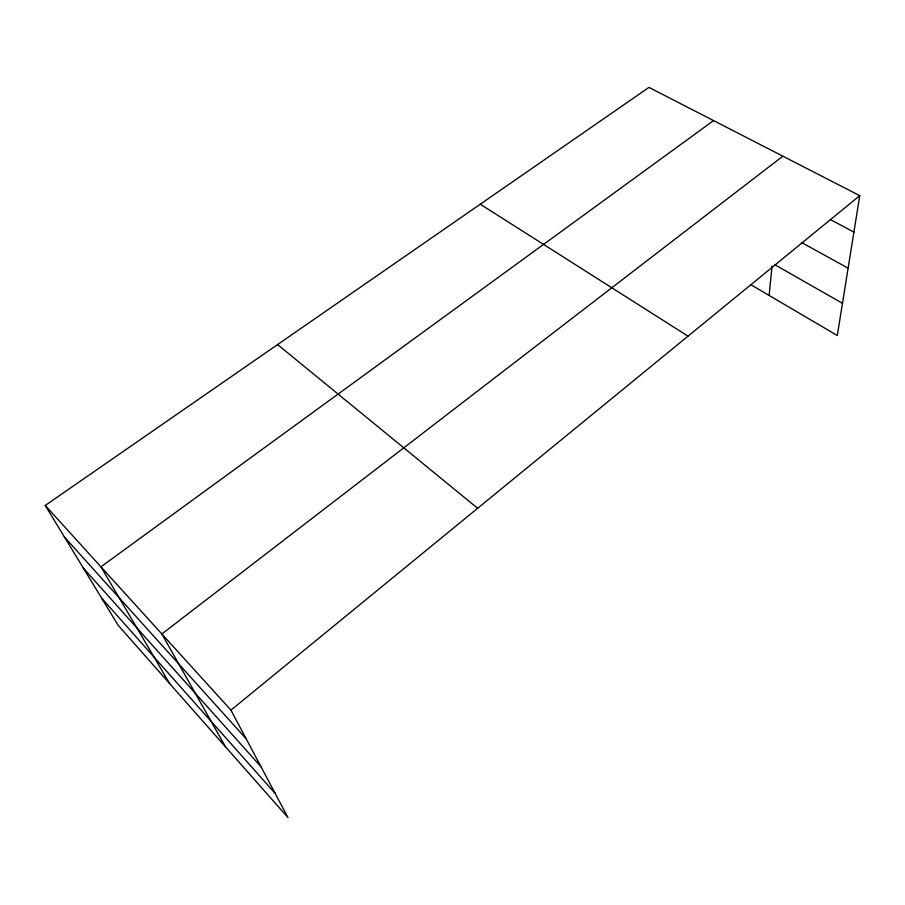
<?xml version="1.0" encoding="UTF-8"?>
<svg xmlns="http://www.w3.org/2000/svg" width="905" height="905" viewBox="0 0 905 905"><rect width="100%" height="100%" fill="white"/><g stroke="black" fill="none" stroke-linecap="round" stroke-linejoin="round"><path stroke-width="1.36" d="M769.137 295.437L772.033 266.059M45.25 505.465L230.956 710.131L287.994 817.588L118.103 625.231L45.25 505.465L648.942 87.412L859.75 195.661L837.306 335.529L750.924 284.724M230.956 710.131L859.75 195.661M782.859 156.18L161.859 633.986L225.492 746.829M713.547 120.591L100.93 566.835L169.676 683.637M830.281 219.496L853.901 232.087M801.513 242.472L848.109 268.197M774.725 264.645L842.476 303.311M480.272 204.213L688.015 336.174M277.586 344.579L477.648 508.282M64.425 537.004L246.171 738.797M83.294 568.023L261.002 766.739M101.507 597.956L275.188 793.459"/></g></svg>
